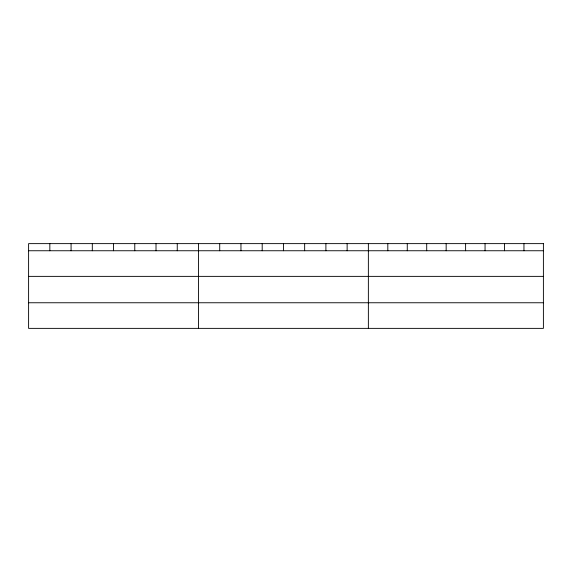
<?xml version="1.0" encoding="UTF-8"?>
<svg xmlns="http://www.w3.org/2000/svg" width="572" height="572" viewBox="0 0 572 572"><rect width="100%" height="100%" fill="white"/><g stroke="black" fill="none" stroke-linecap="round" stroke-linejoin="round"><path stroke-width="0.86" d="M28.6 250.75L543.4 250.75M28.6 276.369L543.4 276.369M28.6 302.76L543.4 302.76M523.952 243.629L523.952 250.75M504.504 243.629L504.504 250.75M485.056 243.629L485.056 250.75M465.608 243.629L465.608 250.75M446.16 243.629L446.16 250.75M426.712 243.629L426.712 250.75M407.264 243.629L407.264 250.75M387.816 243.629L387.816 250.75M368.368 243.629L368.368 328.371M347.132 243.629L347.132 250.75M325.897 243.629L325.897 250.75M304.661 243.629L304.661 250.75M283.426 243.629L283.426 250.75M262.19 243.629L262.19 250.75M240.955 243.629L240.955 250.75M219.72 243.629L219.72 250.75M198.484 243.629L198.484 328.371M177.249 243.629L177.249 250.75M156.013 243.629L156.013 250.75M134.778 243.629L134.778 250.75M113.542 243.629L113.542 250.75M92.306 243.629L92.306 250.75M71.071 243.629L71.071 250.75M49.836 243.629L49.836 250.75M543.4 243.629L28.6 243.629L28.6 328.371L543.4 328.371L543.4 243.629"/></g></svg>
